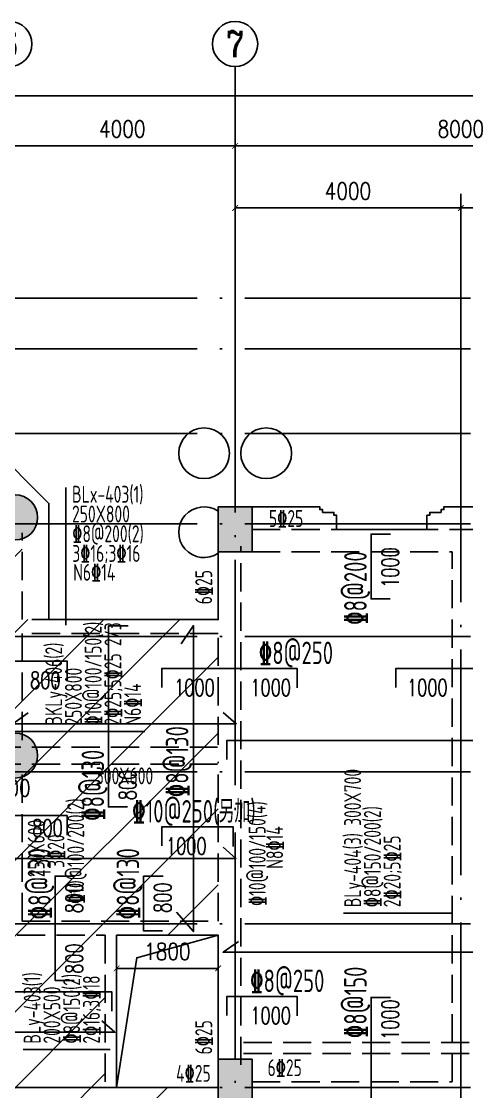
# Model space of a CAD drawing. Header units: millimetres. Extents: x 2998490 to 15040601, y 444546 to 7822218.
# Drawn here: x 14385818 to 14393708, y 7591789 to 7610775 of the extents above; entities that cross this region are included whole.
import ezdxf
from ezdxf.enums import TextEntityAlignment as Align

# ---------------------------------------------------------------- set-up
doc = ezdxf.new("R2010")
doc.units = ezdxf.units.MM
doc.header["$LTSCALE"] = 2000
doc.linetypes.add('DASH', pattern=[0.35, 0.25, -0.1])
doc.linetypes.add('DOTE', pattern=[2.42, 2, -0.2, 0.02, -0.2])
for name, color, linetype in [('3-AXIS', 3, 'Continuous'), ('3-AXIS_TEXT', 7, 'Continuous'), ('3-ban', 84, 'Continuous'), ('3-ban-hatch', 9, 'Continuous'), ('3-ban-rein', 1, 'Continuous'), ('3-ban-TEXT', 7, 'Continuous'), ('3-COLUMN-UP', 2, 'Continuous'), ('3-dote', 43, 'DOTE'), ('3-HATCH', 8, 'Continuous'), ('3-liang-rein-X', 54, 'Continuous'), ('3-liang-rein-Y', 130, 'Continuous'), ('3-liang-R截面-X', 50, 'Continuous'), ('3-liang-R截面-Y', 70, 'Continuous'), ('3-liang-s-1', 44, 'Continuous'), ('3-liang-xu', 120, 'DASH'), ('3-装饰线脚', 7, 'Continuous'), ('AXIS', 3, 'Continuous'), ('AXIS_TEXT', 7, 'Continuous')]:
    doc.layers.add(name, color=color, linetype=linetype)
doc.layers.add('3-零部件', color=73, linetype='Continuous', lineweight=5)
doc.styles.add('_TCH_AXIS', font='COMPLEX', dxfattribs={"bigfont": 'GBCBIG'})
doc.styles.add('COMPLEX', font='COMPLEX')
doc.styles.add('DIM_FONT', font='SIMPLEX', dxfattribs={"width": 0.8, "bigfont": 'HZTXT'})
doc.styles.add('TJ1', font='tj-romans1.shx', dxfattribs={"width": 0.8, "bigfont": 'tj-hztxt1.shx'})
doc.styles.add('TSSD_Rein', font='Tssdeng.shx', dxfattribs={"width": 0.7, "bigfont": 'hztxt.shx'})
doc.dimstyles.new('DIMN100', dxfattribs={"dimtxt": 300, "dimasz": 100, "dimexe": 250, "dimexo": 300, "dimgap": 150, "dimtad": 1, "dimdec": 0, "dimzin": 0, "dimdsep": 46, "dimtxsty": 'DIM_FONT', "dimblk": 'ARCHTICK', "dimcen": 0.09, "dimclrt": 7, "dimazin": 2, "dimtfac": 1, "dimtdec": 0, "dimtix": 1, "dimtmove": 2, "dimatfit": 3, "dimldrblk": 'ARCHTICK', "dimfxl": 0, "dimtolj": 1, "dimtzin": 0, "dimarcsym": 0})

# ---------------------------------------------------------------- blocks, each defined once
blk = doc.blocks.new('_ArchTick')
at = {"color": 0, "linetype": 'ByBlock', "const_width": 0.15}
blk.add_lwpolyline([(-0.5, -0.5), (0.5, 0.5)], dxfattribs=at)
blk = doc.blocks.new('*D106')
at = {"layer": 'AXIS', "color": 0, "lineweight": -2}
for p, q in [((14385606, 7607523), (14385606, 7608816)), ((14389606, 7607523), (14389606, 7608816)), ((14385606, 7608566), (14389606, 7608566))]:
    blk.add_line(p, q, dxfattribs=at)
at = {"layer": 'Defpoints', "color": 0}
for p in [(14389606, 7608566), (14385606, 7607223), (14389606, 7607223)]:
    blk.add_point(p, dxfattribs=at)
at = {"layer": 'AXIS', "color": 0, "lineweight": -2, "xscale": 100, "yscale": 100, "zscale": 100, "rotation": 180}
blk.add_blockref('_ArchTick', (14385606, 7608566), dxfattribs=at)
at = {"layer": 'AXIS', "color": 0, "lineweight": -2, "xscale": 100, "yscale": 100, "zscale": 100}
blk.add_blockref('_ArchTick', (14389606, 7608566), dxfattribs=at)
at = {"layer": 'AXIS', "color": 7, "insert": (14387606, 7608866), "char_height": 300, "attachment_point": 5, "style": 'DIM_FONT'}
blk.add_mtext('\\A1;4000', dxfattribs=at)
blk = doc.blocks.new('*D107')
at = {"layer": 'AXIS', "color": 0, "lineweight": -2}
for p, q in [((14389606, 7607523), (14389606, 7608816)), ((14397606, 7607523), (14397606, 7608816)), ((14389606, 7608566), (14397606, 7608566))]:
    blk.add_line(p, q, dxfattribs=at)
at = {"layer": 'Defpoints', "color": 0}
for p in [(14397606, 7608566), (14389606, 7607223), (14397606, 7607223)]:
    blk.add_point(p, dxfattribs=at)
at = {"layer": 'AXIS', "color": 0, "lineweight": -2, "xscale": 100, "yscale": 100, "zscale": 100, "rotation": 180}
blk.add_blockref('_ArchTick', (14389606, 7608566), dxfattribs=at)
at = {"layer": 'AXIS', "color": 0, "lineweight": -2, "xscale": 100, "yscale": 100, "zscale": 100}
blk.add_blockref('_ArchTick', (14397606, 7608566), dxfattribs=at)
at = {"layer": 'AXIS', "color": 7, "insert": (14393606, 7608866), "char_height": 300, "attachment_point": 5, "style": 'DIM_FONT'}
blk.add_mtext('\\A1;8000', dxfattribs=at)
blk = doc.blocks.new('*D115')
at = {"layer": 'AXIS', "color": 0, "lineweight": -2}
for p, q in [((14375606, 7607523), (14375606, 7609705)), ((14451856, 7607523), (14451856, 7609705)), ((14375606, 7609455), (14451856, 7609455))]:
    blk.add_line(p, q, dxfattribs=at)
at = {"layer": 'Defpoints', "color": 0}
for p in [(14451856, 7609455), (14375606, 7607223), (14451856, 7607223)]:
    blk.add_point(p, dxfattribs=at)
at = {"layer": 'AXIS', "color": 0, "lineweight": -2, "xscale": 100, "yscale": 100, "zscale": 100, "rotation": 180}
blk.add_blockref('_ArchTick', (14375606, 7609455), dxfattribs=at)
at = {"layer": 'AXIS', "color": 0, "lineweight": -2, "xscale": 100, "yscale": 100, "zscale": 100}
blk.add_blockref('_ArchTick', (14451856, 7609455), dxfattribs=at)
at = {"layer": 'AXIS', "color": 7, "insert": (14417563, 7609755), "char_height": 300, "attachment_point": 5, "style": 'DIM_FONT'}
blk.add_mtext('\\A1;76250', dxfattribs=at)
blk = doc.blocks.new('_AXISO')
blk.add_circle((0, 0), 0.5)
at = {"layer": '3-AXIS_TEXT', "style": 'COMPLEX', "width": 1.041667}
blk.add_attdef('A', text='', height=0.56, dxfattribs=at).set_placement((-0.25, -0.28), (0.25, -0.28), align=Align.FIT)
blk = doc.blocks.new('*D1014')
at = {"layer": '3-ban', "color": 0, "lineweight": -2}
for p, q in [((14385206, 7596743), (14385206, 7597125)), ((14385606, 7596761), (14385606, 7597125)), ((14385206, 7596875), (14385606, 7596875))]:
    blk.add_line(p, q, dxfattribs=at)
at = {"layer": 'Defpoints', "color": 0}
for p in [(14385606, 7596875), (14385206, 7596443), (14385606, 7596461)]:
    blk.add_point(p, dxfattribs=at)
at = {"layer": '3-ban', "color": 0, "lineweight": -2, "xscale": 100, "yscale": 100, "zscale": 100, "rotation": 180}
blk.add_blockref('_ArchTick', (14385206, 7596875), dxfattribs=at)
at = {"layer": '3-ban', "color": 0, "lineweight": -2, "xscale": 100, "yscale": 100, "zscale": 100}
blk.add_blockref('_ArchTick', (14385606, 7596875), dxfattribs=at)
at = {"layer": '3-ban', "color": 7, "insert": (14385673, 7597175), "char_height": 300, "attachment_point": 5, "style": 'DIM_FONT'}
blk.add_mtext('\\A1;400', dxfattribs=at)
blk = doc.blocks.new('*D1284')
at = {"layer": '3-零部件', "color": 0, "lineweight": -2}
for p, q in [((14389606, 7604433), (14389606, 7607715)), ((14393606, 7604433), (14393606, 7607715)), ((14389606, 7607465), (14393606, 7607465))]:
    blk.add_line(p, q, dxfattribs=at)
at = {"layer": 'Defpoints', "color": 0}
for p in [(14393606, 7607465), (14389606, 7604133), (14393606, 7604133)]:
    blk.add_point(p, dxfattribs=at)
at = {"layer": '3-零部件', "color": 0, "lineweight": -2, "xscale": 100, "yscale": 100, "zscale": 100, "rotation": 180}
blk.add_blockref('_ArchTick', (14389606, 7607465), dxfattribs=at)
at = {"layer": '3-零部件', "color": 0, "lineweight": -2, "xscale": 100, "yscale": 100, "zscale": 100}
blk.add_blockref('_ArchTick', (14393606, 7607465), dxfattribs=at)
at = {"layer": '3-零部件', "color": 7, "insert": (14391606, 7607765), "char_height": 300, "attachment_point": 5, "style": 'DIM_FONT'}
blk.add_mtext('\\A1;4000', dxfattribs=at)
blk = doc.blocks.new('*D1285')
at = {"layer": '3-零部件', "color": 0, "lineweight": -2}
for p, q in [((14393606, 7604433), (14393606, 7607715)), ((14397606, 7606163), (14397606, 7607715)), ((14393606, 7607465), (14397606, 7607465))]:
    blk.add_line(p, q, dxfattribs=at)
at = {"layer": 'Defpoints', "color": 0}
for p in [(14397606, 7607465), (14397606, 7605863), (14393606, 7604133)]:
    blk.add_point(p, dxfattribs=at)
at = {"layer": '3-零部件', "color": 0, "lineweight": -2, "xscale": 100, "yscale": 100, "zscale": 100, "rotation": 180}
blk.add_blockref('_ArchTick', (14393606, 7607465), dxfattribs=at)
at = {"layer": '3-零部件', "color": 0, "lineweight": -2, "xscale": 100, "yscale": 100, "zscale": 100}
blk.add_blockref('_ArchTick', (14397606, 7607465), dxfattribs=at)
at = {"layer": '3-零部件', "color": 7, "insert": (14395606, 7607765), "char_height": 300, "attachment_point": 5, "style": 'DIM_FONT'}
blk.add_mtext('\\A1;4000', dxfattribs=at)
blk = doc.blocks.new('*D1708')
at = {"layer": '3-ban', "color": 0, "lineweight": -2}
for p, q in [((14387505, 7593975), (14389305, 7593975)), ((14387505, 7593877), (14387505, 7593725)), ((14389305, 7593877), (14389305, 7593725))]:
    blk.add_line(p, q, dxfattribs=at)
at = {"layer": 'Defpoints', "color": 0}
for p in [(14387505, 7594177), (14389305, 7594177), (14389305, 7593975)]:
    blk.add_point(p, dxfattribs=at)
at = {"layer": '3-ban', "color": 0, "lineweight": -2, "xscale": 100, "yscale": 100, "zscale": 100, "rotation": 180}
blk.add_blockref('_ArchTick', (14387505, 7593975), dxfattribs=at)
at = {"layer": '3-ban', "color": 0, "lineweight": -2, "xscale": 100, "yscale": 100, "zscale": 100}
blk.add_blockref('_ArchTick', (14389305, 7593975), dxfattribs=at)
at = {"layer": '3-ban', "color": 7, "insert": (14388405, 7594275), "char_height": 300, "attachment_point": 5, "style": 'DIM_FONT'}
blk.add_mtext('\\A1;1800', dxfattribs=at)

msp = doc.modelspace()

# ---------------------------------------------------------------- hatches: boundary and pattern name
at = {"layer": '3-ban-hatch'}
h = msp.add_hatch(dxfattribs=at)
h.set_pattern_fill('ANSI31', color=8, scale=300, style=0)
h.set_pattern_definition([(45, (-3453.4, -83662.9), (-673.51921, 673.51921), [])])
h.paths.add_polyline_path([(14379305.5, 7588163.1), (14379305.5, 7594563.1), (14378716.6, 7594563.1), (14378211.8, 7594867.6), (14375608.4, 7597470.4), (14375379.3, 7598024.5), (14375379.3, 7601703.3), (14375609.6, 7602257), (14378211.6, 7604859), (14378765.7, 7605088.1), (14382445.1, 7605088.1), (14382999.1, 7604858.8), (14385600.8, 7602257.2), (14385830.5, 7601703.3), (14385830.5, 7600163.1), (14389305.5, 7600163.1), (14389305.5, 7594563.1), (14387305.5, 7594563.1), (14387305.5, 7591865.1), (14389305.5, 7591863.1), (14389305.5, 7591563.1), (14452155.5, 7591563.1), (14452155.5, 7588163.1)])
at = {"layer": '3-HATCH'}
h = msp.add_hatch(color=256, dxfattribs=at)
edge = h.paths.add_edge_path()
edge.add_arc((14385705.8, 7601975.6), 400, 0, 360)
for points in [[(14389305.5, 7601363.1), (14389905.5, 7601363.1), (14389905.5, 7602163.1), (14389305.5, 7602163.1)], [(14389305.5, 7591563.1), (14389905.5, 7591563.1), (14389905.5, 7592363.1), (14389305.5, 7592363.1)]]:
    msp.add_hatch(color=256, dxfattribs=at).paths.add_polyline_path(points)
h = msp.add_hatch(color=256, dxfattribs=at)
edge = h.paths.add_edge_path()
edge.add_arc((14385705.8, 7597750.6), 400, 0, 360)

# ---------------------------------------------------------------- linework, layer by layer
at = {"layer": '3-AXIS', "color": 15, "linetype": 'DOTE'}
for p, q in [((14389605.6, 7577863.1), (14389605.6, 7607143.2)), ((14451855.6, 7605863.1), (14370566.4, 7605863.1)), ((14451855.6, 7604963.1), (14370566.4, 7604963.1)), ((14451855.6, 7603463.1), (14370566.4, 7603463.1)), ((14451855.6, 7601863.1), (14370566.4, 7601863.1)), ((14451855.6, 7599863.1), (14370566.4, 7599863.1)), ((14451855.6, 7597463.1), (14370566.4, 7597463.1)), ((14451855.6, 7594763.1), (14370566.4, 7594763.1)), ((14451855.6, 7591863.1), (14370566.4, 7591863.1))]:
    msp.add_line(p, q, dxfattribs=at)
at = {"layer": '3-ban-rein'}
for points in [[(14392352.9, 7600528.4), (14392015, 7600528.4), (14392015, 7601678.4), (14392361, 7601678.4)], [(14387699.3, 7596840.1), (14387361.4, 7596840.1), (14387361.4, 7600050.8), (14387707.4, 7600050.8)], [(14388648.3, 7599730), (14388866.3, 7600055.5), (14388866.3, 7594627.4), (14388568.8, 7594969.5)], [(14384780.5, 7599087.3), (14384780.5, 7599425.2), (14386630.5, 7599425.2), (14386630.5, 7599079.2)], [(14388305.5, 7598957.4), (14388305.5, 7599295.3), (14390705.5, 7599295.3), (14390705.5, 7598949.3)], [(14392455.5, 7598957.4), (14392455.5, 7599295.3), (14394755.5, 7599295.3), (14394755.5, 7598949.3)], [(14385938.1, 7598507.5), (14385664.5, 7598314.1), (14389625.1, 7598314.1), (14389395.8, 7598517.2)], [(14389461.7, 7597681.9), (14389461.7, 7598019.9), (14452052.8, 7598019.9), (14452052.8, 7597673.8)], [(14381725.8, 7596346.6), (14381725.8, 7596684.6), (14386630.5, 7596684.6), (14386630.5, 7596338.6)], [(14388305.5, 7596147.1), (14388305.5, 7596485), (14389573.2, 7596485), (14389573.2, 7596139)], [(14377548.4, 7596116.2), (14377274.8, 7595922.7), (14389621.3, 7595922.7), (14389392, 7596125.8)], [(14386753.9, 7593763.1), (14386415.9, 7593763.1), (14386415.9, 7595613.1), (14386761.9, 7595613.1)], [(14388321, 7594640), (14387983, 7594640), (14387983, 7595613.1), (14388329, 7595613.1)], [(14389667.5, 7594454.9), (14389393.8, 7594261.5), (14452054.9, 7594261.5), (14451825.6, 7594464.6)], [(14379454.6, 7593222.3), (14379454.6, 7593560.3), (14387419.9, 7593560.3), (14387419.9, 7593214.3)], [(14389461.7, 7593139.7), (14389461.7, 7593477.7), (14390705.5, 7593477.7), (14390705.5, 7593131.7)], [(14392353, 7590663.1), (14392015.1, 7590663.1), (14392015.1, 7593460.7), (14392361.1, 7593460.7)], [(14379660.4, 7593036.2), (14379386.7, 7592842.7), (14387474.9, 7592842.7), (14387245.5, 7593045.8)]]:
    msp.add_lwpolyline(points, dxfattribs=at)
at = {"layer": '3-COLUMN-UP'}
for points in [[(14389305.5, 7601363.1), (14389905.5, 7601363.1), (14389905.5, 7602163.1), (14389305.5, 7602163.1)], [(14389305.5, 7591563.1), (14389905.5, 7591563.1), (14389905.5, 7592363.1), (14389305.5, 7592363.1)]]:
    msp.add_lwpolyline(points, close=True, dxfattribs=at)
for centre in [(14385705.8, 7601975.6), (14385705.8, 7597750.6)]:
    msp.add_circle(centre, 400, dxfattribs=at)
at = {"layer": '3-dote'}
msp.add_line((14393605.6, 7604471), (14393605.6, 7576289.4), dxfattribs=at)
at = {"layer": '3-liang-R截面-X'}
msp.add_line((14386606.9, 7602503.7), (14386606.9, 7600066.3), dxfattribs=at)
at = {"layer": '3-liang-R截面-Y'}
for p, q in [((14385705.8, 7598177.7), (14388006.5, 7598177.7)), ((14391529.1, 7594955.2), (14393455.6, 7594955.2)), ((14387391.3, 7592535.9), (14385847.5, 7592535.9))]:
    msp.add_line(p, q, dxfattribs=at)
at = {"layer": '3-liang-s-1'}
for points in [[(14385272.7, 7603257.2), (14386305.8, 7602224.1), (14386305.8, 7600163.1), (14389305.6, 7600163.1), (14389305.6, 7601363.1)], [(14389605.6, 7602163.1), (14391105.6, 7602163.1), (14391105.6, 7602113.1), (14391155.6, 7602113.1), (14391155.6, 7602063.1), (14391355.6, 7602063.1), (14391355.6, 7602013.1), (14391405.6, 7602013.1), (14391405.6, 7601763.1), (14393005.6, 7601763.1), (14393005.6, 7602013.1), (14393055.6, 7602013.1), (14393055.6, 7602063.1), (14393255.6, 7602063.1), (14393255.6, 7602113.1), (14393305.6, 7602113.1), (14393305.6, 7602163.1), (14393905.6, 7602163.1)], [(14387505.5, 7591863.1), (14387861.7, 7594163.6), (14389305.5, 7594563.1)]]:
    msp.add_lwpolyline(points, dxfattribs=at)
msp.add_lwpolyline([(14387505.5, 7594563.1), (14389305.5, 7594563.1), (14389305.5, 7591863.1), (14387505.5, 7591863.1)], close=True, dxfattribs=at)
at = {"layer": '3-liang-xu'}
for p, q in [((14385830.5, 7600163.1), (14385830.5, 7601703.3)), ((14389905.5, 7601763.1), (14397305.5, 7601763.1)), ((14389305.5, 7600163.1), (14389305.5, 7601463.1)), ((14389705.5, 7592263.1), (14389705.5, 7601463.1)), ((14389905.5, 7601363.1), (14393455.5, 7601363.1)), ((14393455.5, 7591963.1), (14393455.5, 7601363.1)), ((14389305.5, 7600163.1), (14385830.5, 7600163.1)), ((14389305.5, 7599913.1), (14385830.5, 7599913.1)), ((14385830.5, 7598024.5), (14385830.5, 7599913.1)), ((14389305.5, 7597940.1), (14389305.5, 7599913.1)), ((14375505.8, 7597900.6), (14389291, 7597900.6)), ((14375505.8, 7597600.6), (14389291, 7597600.6)), ((14389305.5, 7594813.1), (14389305.5, 7597640.1)), ((14385830.5, 7594813.1), (14385830.5, 7597479.1)), ((14385830.5, 7594813.1), (14389305.5, 7594813.1)), ((14382941.7, 7594563.1), (14387305.5, 7594563.1)), ((14387305.5, 7594563.1), (14387305.5, 7591863.1)), ((14387505.5, 7594563.1), (14387505.5, 7591863.1)), ((14387505.5, 7594563.1), (14389305.5, 7594563.1)), ((14389305.5, 7592263.1), (14389305.5, 7594563.1)), ((14451855.6, 7592663.1), (14389705.6, 7592663.1)), ((14451855.6, 7592463.1), (14389705.6, 7592463.1)), ((14387305.5, 7591863.1), (14383239.6, 7591863.1)), ((14389305.5, 7591863.1), (14387505.5, 7591863.1)), ((14389905.5, 7591963.1), (14393455.5, 7591963.1))]:
    msp.add_line(p, q, dxfattribs=at)
at = {"layer": '3-装饰线脚'}
for centre in [(14389055.6, 7603113.1), (14390155.6, 7603113.1)]:
    msp.add_circle(centre, 450, dxfattribs=at)
msp.add_arc((14389055.6, 7601713.1), 450, 56.25101, 303.74899, dxfattribs=at)
at = {"layer": 'AXIS'}
msp.add_line((14389605.6, 7607222.5), (14389605.6, 7609974.6), dxfattribs=at)

# ---------------------------------------------------------------- block references
ref = msp.add_blockref('_AXISO', (14385605.6, 7610374.6), dxfattribs=dict(at, xscale=800, yscale=800, zscale=800))
ref.add_attrib('A', '6', dxfattribs={"layer": 'AXIS_TEXT', "height": 465.9, "style": '_TCH_AXIS'}).set_placement((14385450.2, 7610141.6), (14385760.9, 7610141.6), align=Align.FIT)
ref = msp.add_blockref('_AXISO', (14389605.6, 7610374.6), dxfattribs=dict(at, xscale=800, yscale=800, zscale=800))
ref.add_attrib('A', '7', dxfattribs={"layer": 'AXIS_TEXT', "height": 465.9, "style": '_TCH_AXIS'}).set_placement((14389450.2, 7610141.6), (14389760.9, 7610141.6), align=Align.FIT)

# ---------------------------------------------------------------- texts
at = {"layer": '3-ban', "style": 'TSSD_Rein', "width": 0.7}
for s, rotation, p in [('%%1328@200', 89.99419, (14391937.9, 7600067.2, -5065)), ('%%1328@250', 359.99419, (14390023.7, 7599372.4, -5065)), ('%%1328@130', 89.99419, (14388778.5, 7597010.1)), ('%%1328@130', 89.99419, (14387284.3, 7596590.2, -5065)), ('%%13210@250(另加)', 359.99419, (14387781.3, 7596562.1, -5065)), ('%%1328@130', 89.99419, (14386338.8, 7594844, -5065)), ('%%1328@130', 89.99419, (14387906, 7594844, -5065)), ('%%1328@250', 359.99419, (14389869.7, 7593554.7, -5065)), ('%%1328@150', 89.99419, (14391938, 7592736.7, -5065))]:
    msp.add_text(s, height=400, rotation=rotation, dxfattribs=at).set_placement(p)
at = {"layer": '3-ban-TEXT', "style": 'TJ1', "width": 0.7}
for s, p in [('1000', (14392504.9, 7600725.3)), ('800', (14387851.3, 7596958.1)), ('800', (14386905.8, 7594952.5)), ('800', (14388472.9, 7594959.5)), ('800', (14386905.8, 7593879.1)), ('1000', (14392504.9, 7592705.7))]:
    msp.add_text(s, height=300, rotation=90, dxfattribs=at).set_placement(p)
for s, p in [('800', (14385972.3, 7598935.3)), ('1000', (14388525.1, 7598805.4)), ('1000', (14389875.4, 7598805.4)), ('1000', (14392652.4, 7598805.4)), ('800', (14386010.6, 7596317.4)), ('1000', (14388380.6, 7595995.1)), ('1000', (14389875.4, 7592987.8))]:
    msp.add_text(s, height=300, dxfattribs=at).set_placement(p)
at = {"layer": '3-liang-rein-X', "style": 'TSSD_Rein', "width": 0.7}
for s, p in [('5%%13225', (14390205.6, 7601806.6)), ('%%1328@200(2)', (14386719.8, 7601536)), ('3%%13216;3%%13216', (14386719.8, 7601186)), ('N6%%13214', (14386735.9, 7600851.9)), ('4%%13225', (14388559.8, 7591963.1)), ('6%%13225', (14390180.6, 7592063.1))]:
    msp.add_text(s, height=300, dxfattribs=at).set_placement(p)
at = {"layer": '3-liang-rein-Y', "style": 'TSSD_Rein', "width": 0.7}
for s, p in [('6%%13225', (14389199.2, 7600434.7)), ('%%13210@100/150(2)', (14387240.2, 7598281.9)), ('2%%13225;5%%13225 2/3', (14387590.2, 7598281.9)), ('N6%%13214', (14387940.2, 7598281.9)), ('%%13210@100/200(2)', (14386930.5, 7595119.6)), ('%%13210@100/150(4)', (14390147.6, 7595081.8)), ('%%1328@150/200(2)', (14392188.7, 7595059.4)), ('N8%%13214', (14390457.9, 7595742.2)), ('3%%13220', (14386580.5, 7595758.1)), ('2%%13220;5%%13225', (14392538.7, 7595059.4)), ('%%1328@150(2)', (14386858.5, 7592640.1)), ('2%%13216;3%%13218', (14387208.5, 7592640.1)), ('6%%13225', (14389199.2, 7592448.8))]:
    msp.add_text(s, height=300, rotation=90, dxfattribs=at).set_placement(p)
at = {"layer": '3-liang-R截面-X', "style": 'TSSD_Rein', "width": 0.7}
for s, p in [('BLx-403(1)', (14386714.9, 7602236)), ('250X800', (14386714.9, 7601886)), ('300X600', (14387138.1, 7597240.1))]:
    msp.add_text(s, height=300, dxfattribs=at).set_placement(p)
at = {"layer": '3-liang-R截面-Y', "style": 'TSSD_Rein', "width": 0.7}
for s, p in [('BKLy-406(2)', (14386540.2, 7598281.9)), ('250X800', (14386890.2, 7598281.9)), ('BLy-404(3) 300X700', (14391838.7, 7595059.4)), ('250X600', (14386230.6, 7595593.1)), ('BLy-403(1)', (14386158.6, 7592640.1)), ('200X500', (14386508.6, 7592640.1))]:
    msp.add_text(s, height=300, rotation=90, dxfattribs=at).set_placement(p)

# ---------------------------------------------------------------- dimensions: what is measured, and where the dimension line sits
at = {"layer": '3-ban'}
dim = msp.add_linear_dim(base=(14385605.6, 7596875.2), p1=(14385205.6, 7596443.1), p2=(14385605.6, 7596461), dimstyle='DIMN100', dxfattribs=at)
dim.commit()
dim.dimension.update_dxf_attribs({"geometry": '*D1014', "text_midpoint": (14385672.9, 7597175.2), "dimtype": 160})
dim = msp.add_linear_dim(base=(14389305.5, 7593975.3), p1=(14387505.5, 7594176.8), p2=(14389305.5, 7594176.8), dimstyle='DIMN100', dxfattribs=at)
dim.commit()
dim.dimension.update_dxf_attribs({"geometry": '*D1708', "text_midpoint": (14388405.5, 7594275.3)})
at = {"layer": '3-零部件'}
for base, p1, p2, picture, middle in [((14393605.6, 7607464.9), (14389605.6, 7604133.1), (14393605.6, 7604133.1), '*D1284', (14391605.6, 7607764.9)), ((14397605.6, 7607464.9), (14393605.6, 7604133.1), (14397605.6, 7605863.1), '*D1285', (14395605.6, 7607764.9))]:
    dim = msp.add_linear_dim(base=base, p1=p1, p2=p2, dimstyle='DIMN100', dxfattribs=at)
    dim.commit()
    dim.dimension.update_dxf_attribs({"geometry": picture, "text_midpoint": middle})
at = {"layer": 'AXIS'}
dim = msp.add_linear_dim(base=(14451855.6, 7609455.1), p1=(14375605.6, 7607222.5), p2=(14451855.6, 7607222.5), angle=360, dimstyle='DIMN100', dxfattribs=at)
dim.commit()
dim.dimension.update_dxf_attribs({"geometry": '*D115', "text_midpoint": (14417562.7, 7609755.1), "dimtype": 161})
for p1, p2, picture, middle in [((14385605.6, 7607222.5), (14389605.6, 7607222.5), '*D106', (14387605.6, 7608865.6)), ((14389605.6, 7607222.5), (14397605.6, 7607222.5), '*D107', (14393605.6, 7608865.6))]:
    dim = msp.add_aligned_dim(p1=p1, p2=p2, distance=1343, dimstyle='DIMN100', dxfattribs=at)
    dim.commit()
    dim.dimension.update_dxf_attribs({"geometry": picture, "text_midpoint": middle})

doc.saveas('drawing.dxf')
